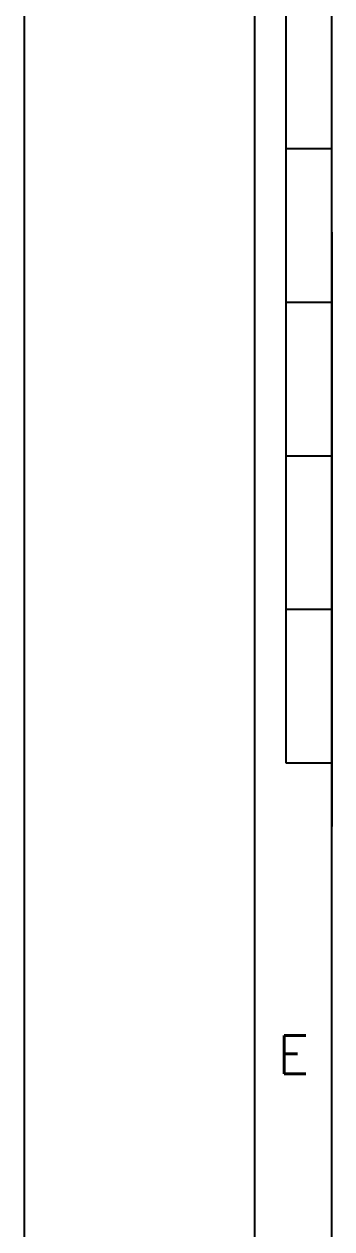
# Model space of a CAD drawing. Header units: millimetres. Extents: x 5687 to 64392, y -1898 to 18483.
# Drawn here: x 49981 to 51354, y 2779 to 8163 of the extents above; entities that cross this region are included whole.
import ezdxf
from ezdxf.enums import TextEntityAlignment as Align

# ---------------------------------------------------------------- set-up
doc = ezdxf.new("R2010")
doc.units = ezdxf.units.MM
doc.header["$LTSCALE"] = 0.3
doc.layers.add('CIENKA', color=1, linetype='CONTINUOUS')
doc.layers.add('GRUBA', color=7, linetype='CONTINUOUS')
doc.styles.add('ROMANS', font='romans', dxfattribs={"width": 0.8, "oblique": 10, "height": 2.8})

msp = doc.modelspace()

# ---------------------------------------------------------------- linework, layer by layer
at = {"layer": 'CIENKA'}
for p, q in [((49981.2, 18483.5), (49981.2, -1898.1)), ((51147.8, 11723.9), (51147.8, 4861.4)), ((51147.8, 7606.4), (51353.7, 7606.4)), ((51147.8, 6920.2), (51353.7, 6920.2)), ((51147.8, 6233.9), (51353.7, 6233.9)), ((51147.8, 5547.7), (51353.7, 5547.7)), ((51147.8, 4861.4), (51353.7, 4861.4))]:
    msp.add_line(p, q, dxfattribs=at)
at = {"layer": 'GRUBA'}
for p, q in [((51010.5, -1555), (51010.5, 18140.4)), ((51353.7, -1211.9), (51353.7, 17797.2)), ((51353.7, 7233), (51353.7, 4576.5))]:
    msp.add_line(p, q, dxfattribs=at)

# ---------------------------------------------------------------- texts
at = {"layer": 'CIENKA', "style": 'ROMANS'}
msp.add_text('E', height=171.6, dxfattribs=at).set_placement((51182.1, 3557.6), align=Align.MIDDLE)

doc.saveas('drawing.dxf')
